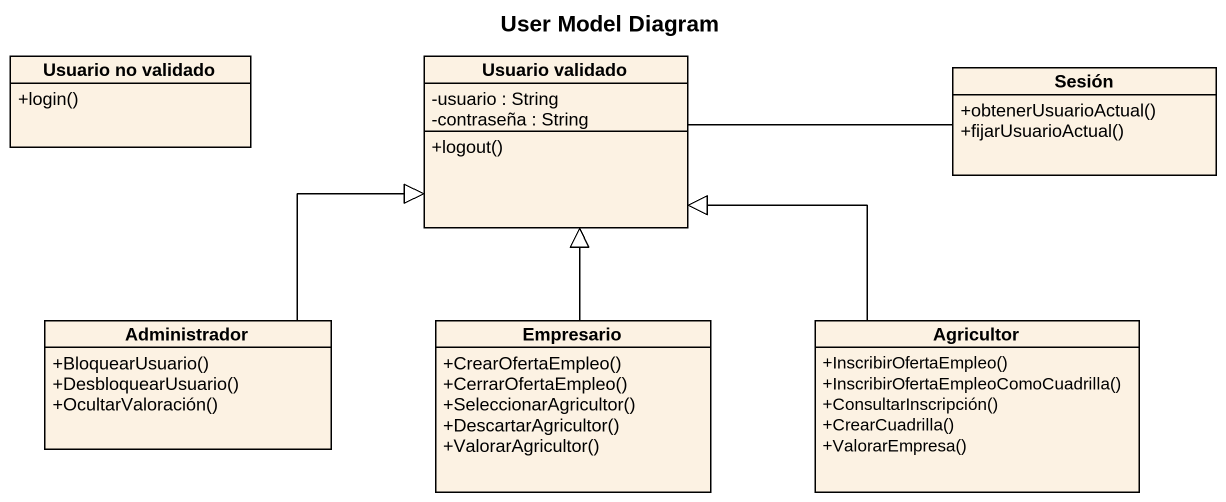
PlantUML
@startuml
title User Model Diagram
hide circle
hide empty members
skinparam classAttributeIconSize 0
class "Usuario no validado" as Usuario_no_validado {
  +login()
}
class "Usuario validado" as Usuario_validado {
  -usuario : String
  -contraseña : String
  +logout()
}
class Sesión {
  +obtenerUsuarioActual()
  +fijarUsuarioActual()
}
class Administrador {
  +BloquearUsuario()
  +DesbloquearUsuario()
  +OcultarValoración()
}
class Empresario {
  +CrearOfertaEmpleo()
  +CerrarOfertaEmpleo()
  +SeleccionarAgricultor()
  +DescartarAgricultor()
  +ValorarAgricultor()
}
class Agricultor {
  +InscribirOfertaEmpleo()
  +InscribirOfertaEmpleoComoCuadrilla()
  +ConsultarInscripción()
  +CrearCuadrilla()
  +ValorarEmpresa()
}
Usuario_validado -right- Sesión
Administrador -up-|> Usuario_validado
Empresario -up-|> Usuario_validado
Agricultor -up-|> Usuario_validado
@enduml
